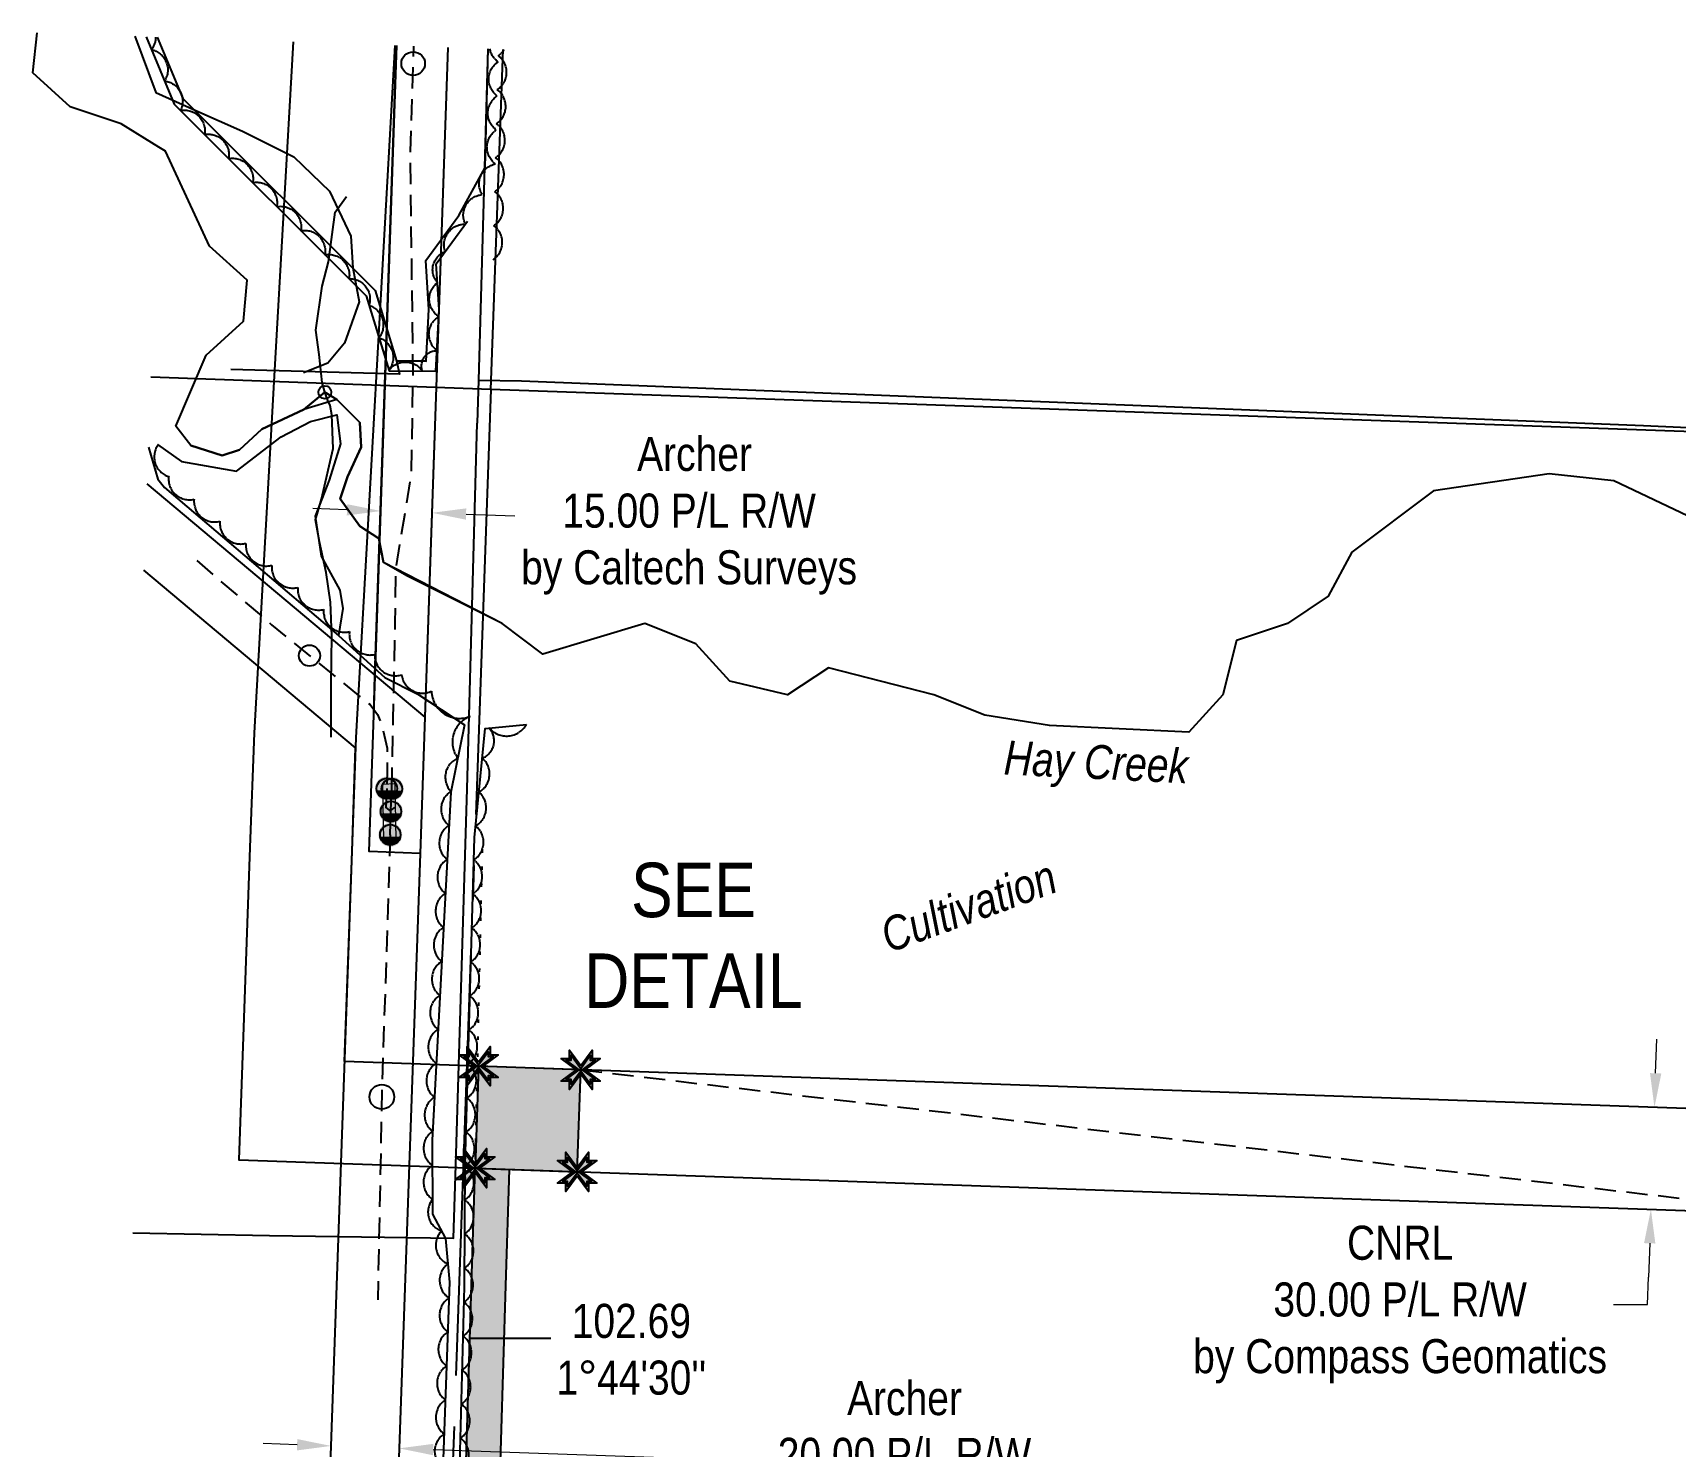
# Model space of a CAD drawing. Extents: x 342350 to 345379, y 6126897 to 6133699.
# Drawn here: x 344299.7 to 344782.3, y 6127524 to 6127939.4 of the extents above; entities that cross this region are included whole.
import ezdxf

# ---------------------------------------------------------------- set-up
doc = ezdxf.new("R2010")
doc.units = 0
doc.header["$LTSCALE"] = 5
doc.header["$PDSIZE"] = 0.5
for name, pattern in [('0', [1, 1, 0]), ('foc-QUARTERLINE', [33, 25, -3, 2, -3]), ('foc-TIELINE', [1.875, 1.25, -0.625]), ('foc-TOPO', [1, 0.2, -0.8]), ('UG_PIPE', [1.875, 1.25, -0.625])]:
    doc.linetypes.add(name, pattern=pattern)
doc.layers.get('Defpoints').update_dxf_attribs({"color": 9})
for name, color, linetype in [('AS-FENCE', 48, 'foc-FENCE'), ('AS-PIPE-AG', 44, 'Continuous'), ('AS-PIPE-UG', 44, 'UG_PIPE'), ('AS-SYMBOL', 7, 'Continuous'), ('C-RW', 13, 'Continuous'), ('DETAIL-T', 7, 'Continuous'), ('F-RW', 190, 'Continuous'), ('L-BD', 7, 'Continuous'), ('L-MON', 1, 'Continuous'), ('L-QSEC', 8, 'foc-QUARTERLINE'), ('L-SEC', 7, 'Continuous'), ('L-TIE', 7, 'foc-TIELINE'), ('P-IOP2', 10, 'Continuous'), ('P-PROPOSED', 10, 'Continuous'), ('P-PROPOSED-H', 21, 'Continuous'), ('T-BUSH', 110, '0'), ('T-CREEK', 160, 'Continuous'), ('T-GENERAL', 48, 'foc-TOPO'), ('T-SLOPE', 48, 'Continuous'), ('T-WATER-T', 170, 'Continuous')]:
    doc.layers.add(name, color=color, linetype=linetype)
for name, color, linetype, lineweight in [('AS-GENERAL', 48, 'Continuous', 18), ('C-RW-T', 13, 'Continuous', 9), ('F-RW-T', 190, 'Continuous', 9), ('T-TEXT', 48, 'Continuous', 18)]:
    doc.layers.add(name, color=color, linetype=linetype, lineweight=lineweight)
doc.styles.add('80CG', font='ARIALN.TTF', dxfattribs={"height": 10})
doc.styles.add('80L', font='ARIALN.TTF', dxfattribs={"height": 10})
doc.styles.add('80LS', font='ARIALNI.TTF', dxfattribs={"height": 10})
doc.styles.add('foc-LtypeFont', font='ARIALN.TTF', dxfattribs={"height": 7.35})
doc.linetypes.add('foc-FENCE', pattern='A,10,-1,["X",foc-LtypeFont,S=0.2,R=0,X=-0.625,Y=-0.75],-1.24', length=12.24)
doc.linetypes.add('foc-TOPO-flowdirection-NOLINE', pattern='A,0,[">",foc-LtypeFont,S=0.3,R=0,X=0,Y=-0.945],-20,[">",foc-LtypeFont,S=0.3,R=0,X=0,Y=-0.945],0', length=20)
doc.dimstyles.new('Compass 5 000', dxfattribs={"dimscale": 5, "dimtxt": 9, "dimasz": 2, "dimexe": 0.2, "dimexo": 0.0625, "dimgap": 0.5, "dimtad": 0, "dimtih": 1, "dimtoh": 1, "dimzin": 0, "dimdsep": 46, "dimtxsty": '80CG', "dimcen": 0.1, "dimse1": 1, "dimse2": 1, "dimclrd": 256, "dimclrt": 256, "dimaunit": 1, "dimadec": 4, "dimazin": 0, "dimtfac": 0.06, "dimtofl": 0, "dimtmove": 0, "dimatfit": 1, "dimfxl": 0.2, "dimtolj": 1, "dimtzin": 0, "dimlwd": -1, "dimarcsym": 0})

# ---------------------------------------------------------------- blocks, each defined once
blk = doc.blocks.new('RISER')
h = blk.add_hatch(color=255)
h.dxf.hatch_style = 1
edge = h.paths.add_edge_path()
edge.add_arc((0, 0), 0.7, 0, 360)
blk.add_hatch(color=48).paths.add_polyline_path([(0.581, -0.15), (-0.581, -0.15, 0.774597)])
at = {"color": 48}
blk.add_line((-0.581, -0.15), (0.581, -0.15), dxfattribs=at)
blk.add_circle((0, 0), 0.6, dxfattribs=at)
blk = doc.blocks.new('*D676')
at = {"layer": 'Defpoints', "color": 0, "transparency": 16777216}
for p in [(344416.99, 6127798.35), (344399.54, 6127728.75), (344414.53, 6127728.23)]:
    blk.add_point(p, dxfattribs=at)
at = {"layer": 'F-RW-T', "transparency": 16777216}
for p, q in [((344392.01, 6127799.23), (344382.02, 6127799.58)), ((344426.99, 6127798), (344441.28, 6127797.49))]:
    blk.add_line(p, q, dxfattribs=at)
for points in [[(344392.07, 6127800.89), (344391.95, 6127797.56), (344402, 6127798.88)], [(344427.05, 6127799.66), (344426.93, 6127796.33), (344416.99, 6127798.35)]]:
    blk.add_solid(points, dxfattribs=at)
at = {"layer": 'F-RW-T', "transparency": 16777216, "insert": (344492.54, 6127797.49), "char_height": 10, "attachment_point": 5, "style": '80CG'}
blk.add_mtext('\\A1; Archer\\P15.00 P/L R/W\\Pby Caltech Surveys', dxfattribs=at)
blk = doc.blocks.new('TEMP')
h = blk.add_hatch(color=255)
h.dxf.hatch_style = 1
h.paths.add_polyline_path([(0, 0.251), (-0.666, 1.152), (-0.666, 0.666), (-1.152, 0.666), (-0.251, 0), (-1.152, -0.666), (-0.666, -0.666), (-0.666, -1.152), (0, -0.251), (0.666, -1.152), (0.666, -0.666), (1.152, -0.666), (0.251, 0), (1.152, 0.666), (0.666, 0.666), (0.666, 1.152)])
h.paths.add_polyline_path([(0.566, 0.849), (0.566, 0.566), (0.849, 0.566), (0.083, 0), (0.849, -0.566), (0.566, -0.566), (0.566, -0.849), (0, -0.083), (-0.566, -0.849), (-0.566, -0.566), (-0.849, -0.566), (-0.083, 0), (-0.849, 0.566), (-0.566, 0.566), (-0.566, 0.849), (0, 0.083)], flags=16)
h = blk.add_hatch(color=1)
h.dxf.hatch_style = 1
h.paths.add_polyline_path([(0, 0.083), (-0.566, 0.849), (-0.566, 0.566), (-0.849, 0.566), (-0.083, 0), (-0.849, -0.566), (-0.566, -0.566), (-0.566, -0.849), (0, -0.083), (0.566, -0.849), (0.566, -0.566), (0.849, -0.566), (0.083, 0), (0.849, 0.566), (0.566, 0.566), (0.566, 0.849)])
at = {"color": 1}
for p, q in [((-0.083, 0), (0.083, 0)), ((0, 0.083), (0, -0.083))]:
    blk.add_line(p, q, dxfattribs=at)
at = {"color": 255, "flags": 128}
blk.add_lwpolyline([(-0.251, 0), (-1.152, 0.666), (-0.666, 0.666), (-0.666, 1.152), (0, 0.251), (0.666, 1.152), (0.666, 0.666), (1.152, 0.666), (0.251, 0), (1.152, -0.666), (0.666, -0.666), (0.666, -1.152), (0, -0.251), (-0.666, -1.152), (-0.666, -0.666), (-1.152, -0.666)], close=True, dxfattribs=at)
at = {"color": 1, "flags": 128}
blk.add_lwpolyline([(-0.083, 0), (-0.849, 0.566), (-0.566, 0.566), (-0.566, 0.849), (0, 0.083), (0.566, 0.849), (0.566, 0.566), (0.849, 0.566), (0.083, 0), (0.849, -0.566), (0.566, -0.566), (0.566, -0.849), (0, -0.083), (-0.566, -0.849), (-0.566, -0.566), (-0.849, -0.566)], close=True, dxfattribs=at)
blk = doc.blocks.new('*D679')
at = {"layer": 'C-RW-T', "transparency": 16777216}
for p, q in [((344776.55, 6127633.61), (344776.9, 6127643.61)), ((344774.81, 6127583.64), (344774.46, 6127573.65)), ((344774.18, 6127565.64), (344774.46, 6127573.65)), ((344764.18, 6127565.64), (344774.18, 6127565.64))]:
    blk.add_line(p, q, dxfattribs=at)
for points in [[(344774.89, 6127633.67), (344778.22, 6127633.55), (344776.2, 6127623.62)], [(344773.14, 6127583.7), (344776.47, 6127583.58), (344775.16, 6127593.64)]]:
    blk.add_solid(points, dxfattribs=at)
at = {"layer": 'Defpoints', "color": 0, "transparency": 16777216}
for p in [(344761.44, 6127624.13), (344760.39, 6127594.15), (344775.16, 6127593.64)]:
    blk.add_point(p, dxfattribs=at)
at = {"layer": 'C-RW-T', "transparency": 16777216, "insert": (344701.46, 6127565.64), "char_height": 10, "attachment_point": 5, "style": '80CG'}
blk.add_mtext('\\A1;CNRL\\P30.00 P/L R/W\\Pby Compass Geomatics', dxfattribs=at)
blk = doc.blocks.new('*D682')
at = {"layer": 'Defpoints', "color": 0, "transparency": 16777216}
for p in [(344387.22, 6127520.93), (344407.21, 6127520.23), (344407.32, 6127523.38)]:
    blk.add_point(p, dxfattribs=at)
at = {"layer": 'F-RW-T', "transparency": 16777216}
for p, q in [((344377.34, 6127524.44), (344367.34, 6127524.79)), ((344417.31, 6127523.03), (344504.57, 6127519.96))]:
    blk.add_line(p, q, dxfattribs=at)
for points in [[(344377.4, 6127526.1), (344377.28, 6127522.77), (344387.33, 6127524.09)], [(344417.37, 6127524.7), (344417.25, 6127521.37), (344407.32, 6127523.38)]]:
    blk.add_solid(points, dxfattribs=at)
at = {"layer": 'F-RW-T', "transparency": 16777216, "insert": (344555.83, 6127519.96), "char_height": 10, "attachment_point": 5, "style": '80CG'}
blk.add_mtext('\\A1;Archer\\P20.00 P/L R/W\\Pby Caltech Surveys', dxfattribs=at)

msp = doc.modelspace()

# ---------------------------------------------------------------- hatches: boundary and pattern name
at = {"layer": 'P-PROPOSED-H'}
h = msp.add_hatch(color=256, dxfattribs=at)
h.dxf.hatch_style = 1
h.paths.add_polyline_path([(344459.635, 6127604.668), (344460.683, 6127634.65), (344430.701, 6127635.698), (344429.653, 6127605.716)])
h = msp.add_hatch(color=256, dxfattribs=at)
h.dxf.hatch_style = 1
h.paths.add_polyline_path([(344419.412, 6127201.302), (344420.34, 6127221.042), (344423.054, 6127306.073), (344424.58, 6127366.112), (344425.247, 6127437.358), (344426.541, 6127503.326), (344428.6, 6127571.571), (344429.653, 6127605.716), (344439.647, 6127605.367), (344438.595, 6127571.263), (344436.538, 6127503.077), (344435.246, 6127437.213), (344434.579, 6127365.919), (344433.05, 6127305.786), (344430.333, 6127220.661), (344429.405, 6127200.931), (344428.701, 6127185.947), (344411.34, 6127186.618), (344411.87, 6127201.582)])

# ---------------------------------------------------------------- linework, layer by layer
at = {"layer": 'AS-FENCE', "flags": 128}
for points in [[(344433.42, 6127934.73), (344430.683, 6127837.367), (344443.274, 6127837.155), (344772.974, 6127824.019), (344914.106, 6127817.658), (345016.692, 6127813.071), (345113.731, 6127809.256)], [(344415.252, 6127842.968), (344406.582, 6127843.039), (344407.402, 6127839.136), (344357.877, 6127840.516)], [(344430.683, 6127837.367), (344430.217, 6127824.69)], [(344329.124, 6127586.767), (344369.21, 6127585.976), (344423.32, 6127585.165), (344423.877, 6127603.485), (344427.3, 6127717.216), (344430.217, 6127824.69)]]:
    msp.add_lwpolyline(points, dxfattribs=at)
at = {"layer": 'AS-GENERAL', "flags": 128}
msp.add_lwpolyline([(344402.487, 6127718.524), (344402.771, 6127701.926), (344406.419, 6127702.172), (344406.125, 6127718.712)], close=True, dxfattribs=at)
at = {"layer": 'AS-PIPE-AG', "flags": 128}
for points in [[(344403.719, 6127717.325), (344403.438, 6127711.761), (344404.932, 6127710.551)], [(344404.735, 6127703.706), (344404.932, 6127710.551), (344404.873, 6127710.957), (344405.184, 6127717.219)], [(344405.935, 6127711.772), (344404.873, 6127710.957)]]:
    msp.add_lwpolyline(points, dxfattribs=at)
at = {"layer": 'AS-PIPE-UG', "flags": 128}
for points in [[(344405.184, 6127717.219), (344405.622, 6127737.612), (344406.198, 6127766.054), (344406.434, 6127782.085), (344410.945, 6127809.829), (344411.429, 6127839.239), (344410.649, 6127904.508), (344411.611, 6127935.502)], [(344347.859, 6127784.312), (344369.863, 6127765.459), (344387.312, 6127751.226), (344398.772, 6127741.974), (344400.932, 6127739.078), (344402.343, 6127735.667), (344403.79, 6127729.214), (344403.853, 6127722.847), (344403.719, 6127717.325)], [(344404.735, 6127703.706), (344403.595, 6127668.7), (344402.404, 6127634.369), (344401.04, 6127567.079)]]:
    msp.add_lwpolyline(points, dxfattribs=at)
at = {"layer": 'C-RW', "flags": 128}
msp.add_lwpolyline([(344376.223, 6127936.756), (344370.55, 6127836.895), (344364.689, 6127733.706), (344363.503, 6127700.006), (344360.27, 6127608.142), (344871.835, 6127590.256), (344871.889, 6127590.254), (344871.889, 6127590.254), (344991.499, 6127586.072), (344995.053, 6127585.948), (344960.309, 6127617.181), (344902.865, 6127619.189), (344391.307, 6127637.076), (344393.484, 6127698.951), (344394.659, 6127732.327), (344406.211, 6127935.694)], dxfattribs=at)
at = {"layer": 'Defpoints', "flags": 128}
for points in [[(344332.964, 6127938.289), (344341.265, 6127918.431), (344397.623, 6127862.135), (344404.355, 6127840.058), (344418.086, 6127839.945), (344419.112, 6127858.091), (344418.223, 6127871.566), (344427.456, 6127884.096)], [(344336.265, 6127938.172), (344343.804, 6127920.134), (344400.274, 6127863.728), (344406.582, 6127843.039), (344415.252, 6127842.968), (344416.106, 6127858.077), (344415.157, 6127872.463), (344424.919, 6127885.711), (344432.606, 6127899.825), (344433.486, 6127934.727)], [(344406.604, 6127935.68), (344399.847, 6127738.874)], [(344421.594, 6127935.149), (344414.838, 6127738.36)], [(344333.732, 6127817.651), (344336.395, 6127808.267), (344338.378, 6127805.769), (344389.523, 6127762.311), (344403.176, 6127749.899), (344412.78, 6127745.026), (344426.579, 6127736.018)], [(344426.579, 6127736.018), (344422.506, 6127716.228), (344417.01, 6127613.926), (344417.17, 6127592.192), (344420.973, 6127585.021), (344422.141, 6127572.18), (344403.96, 6127063.515), (344404.286, 6127060.939), (344410.736, 6127060.307), (344413.411, 6127073.704), (344414.028, 6127126.535), (344418.177, 6127222.998), (344420.801, 6127307.224), (344420.837, 6127366.73), (344422.916, 6127437.625), (344424.78, 6127503.951), (344426.517, 6127570.973), (344426.726, 6127606.908), (344429.449, 6127702.888), (344432.652, 6127735.001), (344444.747, 6127736.128)]]:
    msp.add_lwpolyline(points, dxfattribs=at)
at = {"layer": 'Defpoints'}
for points in [[(344387.311, 6127732.416, 746.506), (344387.394, 6127748.057, 746.576), (344387.575, 6127762.223, 746.582), (344387.173, 6127772.065, 746.092), (344385.89, 6127780.769, 745.73), (344383.977, 6127789.868, 745.499), (344382.798, 6127796.305, 745.101), (344384.546, 6127802.381, 745.004), (344387.976, 6127817.237, 744.379), (344387.581, 6127827.183, 743.949), (344387.046, 6127829.873, 743.444), (344386.412, 6127831.345, 743.332), (344385.498, 6127833.774, 743.299), (344384.688, 6127836.637, 745.289), (344383.874, 6127844.894, 744.981), (344382.861, 6127852.034, 744.074), (344384.686, 6127864.936, 744.066), (344386.554, 6127872.165, 744.968), (344388.561, 6127886.713, 746.095), (344391.909, 6127891.36, 746.61)], [(344346.096, 6127818.155, 743.234), (344355.318, 6127815.225, 743.311), (344360.467, 6127816.845, 743.303), (344366.988, 6127822.889, 743.304), (344379.351, 6127828.73, 743.25), (344385.498, 6127833.774, 743.299), (344389.063, 6127831.705, 743.317), (344395.747, 6127824.854, 743.276), (344396.223, 6127817.655, 743.214), (344392.181, 6127808.958, 743.358), (344390.051, 6127802.464, 743.33), (344395.751, 6127794.417, 743.475), (344401.402, 6127790.777, 743.441), (344402.775, 6127783.763, 743.451)]]:
    msp.add_polyline3d(points, dxfattribs=at)
for centre, radius in [((344411.452, 6127930.392), 3.465), ((344385.498, 6127833.774), 1.904), ((344381.001, 6127756.374), 3.095), ((344402.248, 6127626.687), 3.636)]:
    msp.add_circle(centre, radius, dxfattribs=at)
at = {"layer": 'F-RW', "flags": 128}
for points in [[(344421.634, 6127935.147), (344414.882, 6127738.323), (344413.472, 6127698.247), (344398.481, 6127698.775), (344399.891, 6127738.85), (344400.219, 6127750.626), (344406.578, 6127935.681)], [(344333.232, 6127806.836), (344414.882, 6127738.323), (344413.472, 6127698.247), (344400.287, 6127323.598), (344313.256, 6127242.504)], [(344314.257, 6127270.773), (344380.591, 6127332.582), (344393.484, 6127698.951), (344394.551, 6127729.274), (344332.334, 6127781.481)]]:
    msp.add_lwpolyline(points, dxfattribs=at)
at = {"layer": 'L-MON', "flags": 128}
msp.add_lwpolyline([(344426.229, 6127605.836), (344429.653, 6127605.716)], dxfattribs=at)
at = {"layer": 'L-QSEC'}
msp.add_line((344434.278, 6127834.636), (344405.812, 6127030.44), dxfattribs=at)
at = {"layer": 'L-QSEC', "flags": 128}
msp.add_lwpolyline([(344434.278, 6127834.636), (344437.876, 6127934.572)], dxfattribs=at)
at = {"layer": 'L-SEC'}
for p, q in [((344434.278, 6127834.636), (344334.341, 6127838.178)), ((345239.178, 6127806.115), (344434.278, 6127834.636))]:
    msp.add_line(p, q, dxfattribs=at)
at = {"layer": 'L-TIE', "flags": 128}
msp.add_lwpolyline([(344460.683, 6127634.65), (345230.009, 6127544.756)], dxfattribs=at)
at = {"layer": 'P-IOP2', "flags": 128}
msp.add_lwpolyline([(344419.412, 6127201.302), (344420.34, 6127221.042), (344423.054, 6127306.073), (344424.58, 6127366.112), (344425.247, 6127437.358), (344426.541, 6127503.326), (344428.6, 6127571.571), (344429.653, 6127605.716), (344439.647, 6127605.367), (344438.595, 6127571.263), (344436.538, 6127503.077), (344435.246, 6127437.213), (344434.579, 6127365.919), (344433.05, 6127305.786), (344430.333, 6127220.661), (344429.405, 6127200.931), (344428.701, 6127185.947), (344411.34, 6127186.618), (344411.87, 6127201.582)], close=True, dxfattribs=at)
at = {"layer": 'P-PROPOSED', "flags": 128}
msp.add_lwpolyline([(344459.635, 6127604.668), (344460.683, 6127634.65), (344430.701, 6127635.698), (344429.653, 6127605.716)], close=True, dxfattribs=at)
at = {"layer": 'T-BUSH', "flags": 128}
for points in [[(344335.768, 6127938.19, -0.1641509), (344334.545, 6127934.507, -0.5205671), (344338.402, 6127925.281, -0.5205671), (344343.087, 6127916.611, -0.5205671), (344350.162, 6127909.543, -0.5205671), (344357.237, 6127902.476, -0.5205671), (344364.312, 6127895.409, -0.5205671), (344371.387, 6127888.342, -0.5205671), (344378.462, 6127881.275, -0.5205671), (344385.537, 6127874.208, -0.5205671), (344392.612, 6127867.141, -0.5205671), (344398.474, 6127859.345, -0.5205671), (344401.39, 6127849.779, -0.5205671), (344404.307, 6127840.214, -0.5205671), (344414.191, 6127839.977, -0.5205671), (344418.43, 6127846.04, -0.5205671), (344418.995, 6127856.024, -0.5205671), (344418.59, 6127866.004, -0.5205671), (344420.848, 6127875.129, -0.5205671), (344426.78, 6127883.179, -0.5205671), (344431.694, 6127891.878, -0.5205671), (344435.633, 6127900.886, -0.5205671), (344435.886, 6127910.883, -0.5205671), (344436.138, 6127920.88, -0.5205671), (344436.39, 6127930.876, -0.1915964), (344434.008, 6127934.709)], [(344434.923, 6127872.737, 0.5205671), (344435.176, 6127882.734, 0.5205671), (344435.428, 6127892.731, 0.5205671), (344435.68, 6127902.727, 0.5205671), (344435.932, 6127912.724, 0.5205671), (344436.184, 6127922.721, 0.5205671), (344436.436, 6127932.718, 0.1065398), (344438.232, 6127934.559, 0.1065398)], [(344336.618, 6127818.47, 0.5205671), (344339.643, 6127809.001, 0.5205671), (344347.06, 6127802.329, 0.5205671), (344354.68, 6127795.854, 0.5205671), (344362.301, 6127789.379, 0.5205671), (344369.921, 6127782.903, 0.5205671), (344377.542, 6127776.428, 0.5205671), (344385.162, 6127769.953, 0.5205671), (344392.746, 6127763.436, 0.5205671), (344400.145, 6127756.709, 0.5205671), (344408.088, 6127750.771, 0.5205671), (344416.84, 6127745.958, 0.5205671), (344428.219, 6127738.53, 0.4976999), (344424.563, 6127726.223, 0.5205671), (344422.547, 6127716.429, 0.5205671), (344421.981, 6127706.447, 0.5205671), (344421.444, 6127696.461, 0.5205671), (344420.908, 6127686.476, 0.5205671), (344420.371, 6127676.49, 0.5205671), (344419.835, 6127666.504, 0.5205671), (344419.298, 6127656.519, 0.5205671), (344418.762, 6127646.533, 0.5205671), (344418.225, 6127636.548, 0.5205671), (344417.689, 6127626.562, 0.5205671), (344417.152, 6127616.576, 0.5205671), (344417.064, 6127606.581, 0.5205671), (344417.138, 6127596.581, 0.5205671), (344419.799, 6127587.235, 0.5205671), (344421.652, 6127577.558, 0.5205671), (344421.977, 6127567.583, 0.5205671), (344421.619, 6127557.589, 0.5205671), (344421.262, 6127547.596, 0.5205671), (344420.905, 6127537.602, 0.5205671), (344420.548, 6127527.608, 0.5205671), (344420.191, 6127517.615, 0.5205671), (344419.834, 6127507.621, 0.5205671), (344419.476, 6127497.628, 0.5205671), (344419.119, 6127487.634, 0.5205671), (344418.762, 6127477.64, 0.5205671), (344418.405, 6127467.647, 0.5205671), (344418.048, 6127457.653, 0.5205671), (344417.69, 6127447.659, 0.5205671), (344417.333, 6127437.666, 0.5205671), (344416.976, 6127427.672, 0.5205671), (344416.619, 6127417.679, 0.5205671), (344416.262, 6127407.685, 0.5205671), (344415.904, 6127397.691, 0.5205671), (344415.547, 6127387.698, 0.5205671), (344415.19, 6127377.704, 0.5205671), (344414.833, 6127367.711, 0.5205671), (344414.476, 6127357.717, 0.5205671), (344414.118, 6127347.723, 0.5205671), (344413.761, 6127337.73, 0.5205671), (344413.404, 6127327.736, 0.5205671), (344413.047, 6127317.742, 0.5205671), (344412.69, 6127307.749, 0.5205671), (344412.332, 6127297.755, 0.5205671), (344411.975, 6127287.762, 0.5205671), (344411.618, 6127277.768, 0.5205671), (344411.261, 6127267.774, 0.5205671), (344410.904, 6127257.781, 0.5205671), (344410.546, 6127247.787, 0.5205671), (344410.189, 6127237.793, 0.5205671), (344409.832, 6127227.8, 0.5205671), (344409.475, 6127217.806, 0.5205671), (344409.118, 6127207.813, 0.5205671), (344408.76, 6127197.819, 0.5205671), (344408.403, 6127187.825, 0.5205671), (344408.046, 6127177.832, 0.5205671), (344407.689, 6127167.838, 0.5205671), (344407.332, 6127157.845, 0.5205671), (344406.974, 6127147.851, 0.5205671), (344406.617, 6127137.857, 0.5205671), (344406.26, 6127127.864, 0.5205671), (344405.903, 6127117.87, 0.5205671), (344405.546, 6127107.876, 0.5205671), (344405.188, 6127097.883, 0.5205671), (344404.831, 6127087.889, 0.5205671), (344404.474, 6127077.896, 0.5205671), (344404.117, 6127067.902, 0.5205671), (344407.285, 6127060.645, 0.5205671), (344412.015, 6127066.713, 0.5205671), (344413.445, 6127076.575, 0.5205671), (344413.561, 6127086.574, 0.5205671), (344413.678, 6127096.574, 0.5205671), (344413.795, 6127106.573, 0.5205671), (344413.912, 6127116.572, 0.5205671), (344414.03, 6127126.572, 0.5205671), (344414.459, 6127136.562, 0.5205671), (344414.889, 6127146.553, 0.5205671), (344415.319, 6127156.544, 0.5205671), (344415.748, 6127166.535, 0.5205671), (344416.178, 6127176.526, 0.5205671), (344416.608, 6127186.516, 0.5205671), (344417.038, 6127196.507, 0.5205671), (344417.467, 6127206.498, 0.5205671), (344417.897, 6127216.489, 0.5205671), (344418.286, 6127226.481, 0.5205671), (344418.597, 6127236.476, 0.5205671), (344418.908, 6127246.471, 0.5205671), (344419.22, 6127256.466, 0.5205671), (344419.531, 6127266.461, 0.5205671), (344419.842, 6127276.457, 0.5205671), (344420.154, 6127286.452, 0.5205671), (344420.465, 6127296.447, 0.5205671), (344420.777, 6127306.442, 0.5205671), (344420.807, 6127316.442, 0.5205671), (344420.813, 6127326.442, 0.5205671), (344420.819, 6127336.442, 0.5205671), (344420.825, 6127346.442, 0.5205671), (344420.831, 6127356.442, 0.5205671), (344420.837, 6127366.442, 0.5205671), (344421.122, 6127376.438, 0.5205671), (344421.415, 6127386.433, 0.5205671), (344421.708, 6127396.429, 0.5205671), (344422.001, 6127406.425, 0.5205671), (344422.294, 6127416.42, 0.5205671), (344422.587, 6127426.416, 0.5205671), (344422.88, 6127436.412, 0.5205671), (344423.163, 6127446.408, 0.5205671), (344423.444, 6127456.404, 0.5205671), (344423.725, 6127466.4, 0.5205671), (344424.006, 6127476.396, 0.5205671), (344424.287, 6127486.392, 0.5205671), (344424.567, 6127496.388, 0.5205671), (344424.843, 6127506.384, 0.5205671), (344425.102, 6127516.381, 0.5205671), (344425.361, 6127526.378, 0.5205671), (344425.62, 6127536.374, 0.5205671), (344425.879, 6127546.371, 0.5205671), (344426.138, 6127556.367, 0.5205671), (344426.398, 6127566.364, 0.5205671), (344426.548, 6127576.362, 0.5205671), (344426.607, 6127586.362, 0.5205671), (344426.665, 6127596.362, 0.5205671), (344426.723, 6127606.362, 0.5205671), (344426.994, 6127616.358, 0.5205671), (344427.278, 6127626.354, 0.5205671), (344427.561, 6127636.35, 0.5205671), (344427.845, 6127646.346, 0.5205671), (344428.128, 6127656.342, 0.5205671), (344428.412, 6127666.338, 0.5205671), (344428.696, 6127676.334, 0.5205671), (344428.979, 6127686.33, 0.5205671), (344429.263, 6127696.326, 0.5205671), (344429.79, 6127706.306, 0.5205671), (344430.783, 6127716.257, 0.5205671), (344431.775, 6127726.208, 0.5205671), (344433.811, 6127735.109, 0.5205671), (344444.747, 6127736.128)]]:
    msp.add_lwpolyline(points, format="xyb", dxfattribs=at)
at = {"layer": 'T-CREEK', "flags": 128}
msp.add_lwpolyline([(344785.946, 6127797.428), (344764.242, 6127807.775), (344745.261, 6127809.773), (344711.295, 6127804.776), (344687.319, 6127786.795), (344680.326, 6127773.808), (344668.338, 6127765.815), (344653.353, 6127760.82), (344649.357, 6127744.836), (344639.367, 6127733.848), (344598.408, 6127735.845), (344579.427, 6127738.842), (344564.442, 6127744.836), (344533.473, 6127752.826), (344521.485, 6127744.835), (344504.502, 6127748.83), (344494.512, 6127759.82), (344479.527, 6127765.813), (344449.557, 6127756.822), (344437.569, 6127765.813), (344402.775, 6127783.763), (344401.402, 6127790.777), (344395.751, 6127794.417), (344390.051, 6127802.464), (344392.181, 6127808.958), (344396.223, 6127817.655), (344395.747, 6127824.854), (344389.063, 6127831.705), (344385.498, 6127833.774), (344379.351, 6127828.73), (344366.988, 6127822.889), (344360.467, 6127816.845), (344355.318, 6127815.225), (344346.096, 6127818.155), (344341.705, 6127823.845), (344350.656, 6127844.731), (344361.645, 6127854.722), (344362.644, 6127866.71), (344351.655, 6127876.7), (344338.668, 6127904.672), (344336.735, 6127905.861), (344325.691, 6127912.701), (344310.705, 6127917.705), (344299.699, 6127927.714), (344300.933, 6127939.424)], dxfattribs=at)
at = {"layer": 'T-CREEK', "linetype": 'foc-TOPO-flowdirection-NOLINE', "flags": 128}
msp.add_lwpolyline([(345233.774, 6127707.88), (345196.811, 6127710.877), (345075.931, 6127710.875), (345060.946, 6127708.878), (345040.966, 6127716.87), (345029.977, 6127725.86), (345013.411, 6127748.661), (345004.609, 6127755.73), (344988.517, 6127767.038), (344976.623, 6127773.227), (344958.488, 6127781.673), (344945.567, 6127784.097), (344926.949, 6127790.075), (344920.48, 6127791.465), (344894.768, 6127791.383), (344855.445, 6127786.98), (344834.459, 6127789.574), (344785.946, 6127797.428), (344764.242, 6127807.775), (344745.261, 6127809.773), (344711.295, 6127804.776), (344687.319, 6127786.795), (344680.326, 6127773.808), (344668.338, 6127765.815), (344653.353, 6127760.82), (344649.357, 6127744.836), (344639.367, 6127733.848), (344598.408, 6127735.845), (344579.427, 6127738.842), (344564.442, 6127744.836), (344533.473, 6127752.826), (344521.485, 6127744.835), (344504.502, 6127748.83), (344494.512, 6127759.82), (344479.527, 6127765.813), (344449.557, 6127756.822), (344437.569, 6127765.813), (344409.597, 6127779.798), (344402.775, 6127783.763), (344401.402, 6127790.777), (344395.751, 6127794.417), (344390.051, 6127802.464), (344392.181, 6127808.958), (344396.223, 6127817.655), (344395.747, 6127824.854), (344389.063, 6127831.705), (344379.351, 6127828.73), (344366.988, 6127822.889), (344360.467, 6127816.845), (344355.318, 6127815.225), (344346.096, 6127818.155), (344341.705, 6127823.845), (344350.656, 6127844.731), (344361.645, 6127854.722), (344362.644, 6127866.71), (344351.655, 6127876.7), (344338.668, 6127904.672), (344336.735, 6127905.861), (344325.691, 6127912.701), (344310.705, 6127917.705), (344299.699, 6127927.714), (344300.933, 6127939.424)], dxfattribs=at)
at = {"layer": 'T-GENERAL', "flags": 128}
msp.add_lwpolyline([(344413.411, 6127073.704), (344420.34, 6127221.042), (344424.58, 6127366.112), (344425.247, 6127437.358), (344426.541, 6127503.326), (344428.6, 6127571.571), (344429.698, 6127607.169), (344431.878, 6127701.785)], dxfattribs=at)
at = {"layer": 'T-SLOPE', "flags": 128}
for points in [[(344329.704, 6127938.405), (344335.866, 6127921.857), (344347.549, 6127916.612), (344361.319, 6127910.572), (344376.396, 6127902.959), (344386.869, 6127892.893), (344393.176, 6127879.645), (344393.726, 6127870.362), (344395.618, 6127860.322), (344391.319, 6127848.193), (344386.4, 6127842.368), (344379.238, 6127839.471)], [(344336.349, 6127818.457), (344343.415, 6127813.404), (344359.548, 6127810.593), (344372.652, 6127820.652), (344381.31, 6127825.174), (344388.995, 6127827.185), (344390.127, 6127818.671), (344386.756, 6127807.915), (344382.639, 6127797.341), (344384.375, 6127785.596), (344389.952, 6127775.61), (344390.836, 6127770.25), (344389.523, 6127762.311), (344403.176, 6127749.899), (344412.78, 6127745.026)]]:
    msp.add_lwpolyline(points, dxfattribs=at)

# ---------------------------------------------------------------- block references
at = {"layer": 'AS-SYMBOL', "xscale": 4.999999999999972, "yscale": 4.999999999999972, "zscale": 4.999999999999972}
for p in [(344403.719, 6127717.325), (344405.184, 6127717.219), (344404.932, 6127710.551), (344404.735, 6127703.706)]:
    msp.add_blockref('RISER', p, dxfattribs=at)
at = {"layer": 'L-MON', "xscale": 5.001099691811225, "yscale": 5.001099691811225, "zscale": 5.001099691811225}
for p in [(344430.701, 6127635.698), (344460.683, 6127634.65), (344429.653, 6127605.716), (344459.635, 6127604.668)]:
    msp.add_blockref('TEMP', p, dxfattribs=at)

# ---------------------------------------------------------------- texts
at = {"layer": 'DETAIL-T', "color": 3, "insert": (344493.824, 6127674.174), "char_height": 16, "width": 109.44695, "attachment_point": 5, "style": '80CG'}
msp.add_mtext('SEE\\PDETAIL', dxfattribs=at)
at = {"layer": 'L-BD', "insert": (344381.429, 6127899.832), "char_height": 10, "attachment_point": 6, "style": '80CG'}
msp.add_mtext('\\A1;', dxfattribs=at)
at = {"layer": 'L-BD', "insert": (344475.568, 6127565.845), "char_height": 10, "width": 44.32129, "attachment_point": 2, "style": '80L'}
msp.add_mtext("102.69 1°44'30''", dxfattribs=at)
at = {"layer": 'T-WATER-T', "insert": (344585.065, 6127731.47), "char_height": 10.0022, "attachment_point": 1, "rotation": 357.20883, "style": '80L'}
msp.add_mtext_dynamic_manual_height_columns('\\pi0.28881;{\\fArial Narrow|b0|i1|c0|p34;Hay Creek}', width=54.82556, gutter_width=50.033, heights=[0], dxfattribs=at)

# ---------------------------------------------------------------- dimensions: what is measured, and where the dimension line sits
at = {"layer": 'C-RW-T'}
dim = msp.add_linear_dim(base=(344775.156, 6127593.636), p1=(344761.436, 6127624.134), p2=(344760.387, 6127594.153), angle=267.99753, text='CNRL\\P30.00 P/L R/W\\Pby Compass Geomatics', dimstyle='Compass 5 000', override={"dimtmove": 1}, dxfattribs=at)
dim.commit()
dim.dimension.update_dxf_attribs({"geometry": '*D679', "text_midpoint": (344747.839, 6127565.64), "dimtype": 161})
at = {"layer": 'F-RW-T'}
for base, p1, p2, text, picture, middle in [((344416.994, 6127798.349), (344399.536, 6127728.753), (344414.527, 6127728.226), ' Archer\\P15.00 P/L R/W\\Pby Caltech Surveys', '*D676', (344492.542, 6127797.494)), ((344407.318, 6127523.384), (344387.219, 6127520.93), (344407.207, 6127520.227), 'Archer\\P20.00 P/L R/W\\Pby Caltech Surveys', '*D682', (344555.831, 6127519.961))]:
    dim = msp.add_linear_dim(base=base, p1=p1, p2=p2, angle=357.98448, text=text, dimstyle='Compass 5 000', dxfattribs=at)
    dim.commit()
    dim.dimension.update_dxf_attribs({"geometry": picture, "text_midpoint": middle, "dimtype": 161})

# ---------------------------------------------------------------- leaders
at = {"layer": 'L-BD'}
msp.add_leader([(344428.122, 6127555.738), (344451.913, 6127555.738)], dimstyle='Compass 5 000', dxfattribs=at)

# ---------------------------------------------------------------- next in the draw order: texts
at = {"layer": 'T-TEXT', "insert": (344572.936, 6127687.467), "char_height": 9.99999, "width": 53.79688, "attachment_point": 2, "rotation": 20, "style": '80LS', "bg_fill": 3, "box_fill_scale": 1.15, "bg_fill_color": 256, "bg_fill_true_color": 256, "bg_fill_transparency": 0}
msp.add_mtext('Cultivation', dxfattribs=at)

doc.saveas('drawing.dxf')
